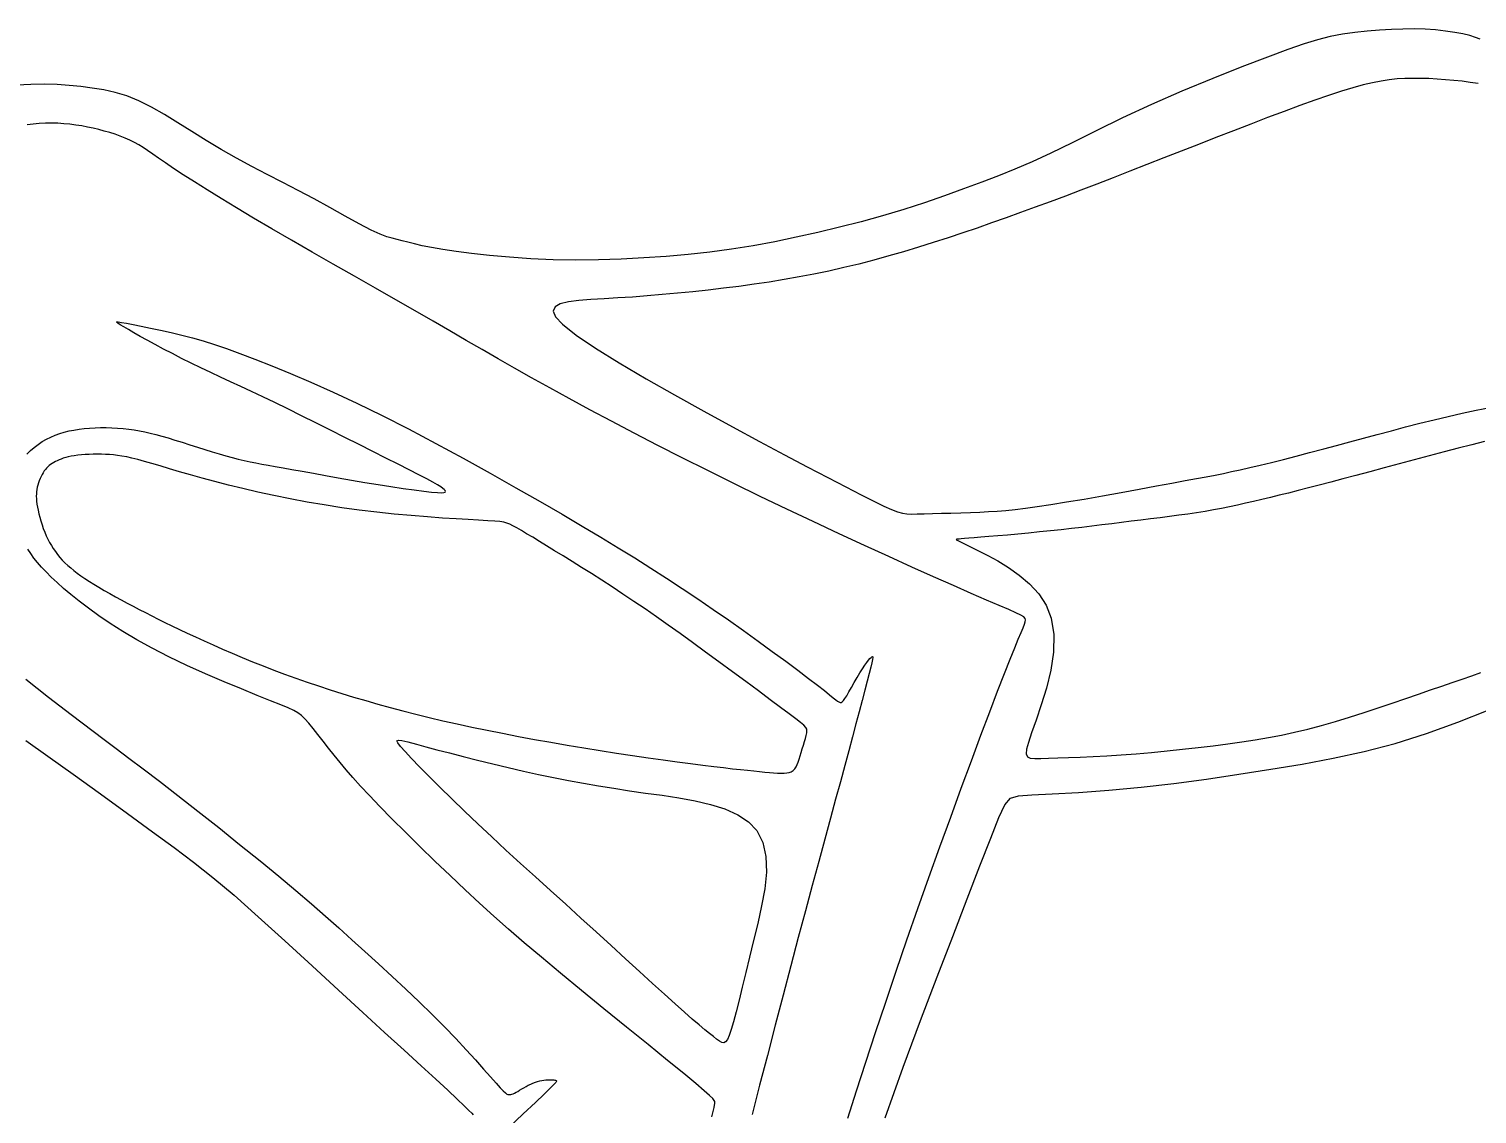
# Model space of a CAD drawing. Extents: x -10 to 143, y -5 to 105.
# Drawn here: x 37.73 to 65.93, y 38.76 to 59.9 of the extents above; entities that cross this region are included whole.
import ezdxf

# ---------------------------------------------------------------- set-up
doc = ezdxf.new("R2010")
doc.units = 0
doc.layers.add('1', color=7, linetype='CONTINUOUS')

msp = doc.modelspace()

# ---------------------------------------------------------------- linework, layer by layer
at = {"layer": '1', "color": 7, "linetype": 'CONTINUOUS'}
for points in [[(65.992, 59.7), (65.902, 59.731), (65.79, 59.765), (65.656, 59.798), (65.497, 59.829), (65.319, 59.855), (65.125, 59.876), (64.92, 59.89), (64.708, 59.896), (64.489, 59.894), (64.264, 59.886), (64.032, 59.872), (63.794, 59.853), (63.552, 59.827), (63.31, 59.792), (63.07, 59.746), (62.829, 59.686), (62.565, 59.605), (62.248, 59.494), (61.851, 59.346), (61.355, 59.155), (60.788, 58.93), (60.187, 58.682), (59.591, 58.423), (59.031, 58.163), (58.517, 57.913), (58.05, 57.681), (57.634, 57.478), (57.267, 57.309), (56.934, 57.165), (56.613, 57.037), (56.286, 56.912), (55.935, 56.781), (55.562, 56.646), (55.172, 56.511), (54.769, 56.381), (54.357, 56.257), (53.939, 56.142), (53.518, 56.034), (53.097, 55.932), (52.676, 55.838), (52.257, 55.751), (51.837, 55.673), (51.416, 55.606), (50.994, 55.549), (50.569, 55.503), (50.14, 55.466), (49.705, 55.436), (49.265, 55.413), (48.822, 55.399), (48.378, 55.394), (47.938, 55.401), (47.505, 55.42), (47.09, 55.449), (46.702, 55.484), (46.353, 55.523), (46.05, 55.562), (45.792, 55.601), (45.574, 55.639), (45.391, 55.675), (45.239, 55.71), (45.111, 55.743), (45.001, 55.772), (44.903, 55.797), (44.808, 55.82), (44.702, 55.85), (44.57, 55.899), (44.394, 55.98), (44.165, 56.101), (43.893, 56.252), (43.594, 56.42), (43.285, 56.59), (42.977, 56.751), (42.674, 56.906), (42.373, 57.06), (42.073, 57.217), (41.774, 57.38), (41.477, 57.55), (41.186, 57.722), (40.903, 57.896), (40.631, 58.067), (40.369, 58.229), (40.118, 58.375), (39.875, 58.497), (39.641, 58.59), (39.412, 58.658), (39.188, 58.708), (38.965, 58.745), (38.743, 58.774), (38.516, 58.796), (38.281, 58.811), (38.034, 58.819), (37.771, 58.817), (37.494, 58.8)], [(65.954, 58.834), (65.8, 58.856), (65.642, 58.876), (65.481, 58.893), (65.318, 58.908), (65.154, 58.92), (64.992, 58.928), (64.832, 58.933), (64.677, 58.933), (64.526, 58.93), (64.376, 58.921), (64.224, 58.905), (64.066, 58.881), (63.897, 58.849), (63.714, 58.805), (63.513, 58.751), (63.29, 58.683), (63.042, 58.601), (62.771, 58.507), (62.481, 58.403), (62.174, 58.289), (61.854, 58.169), (61.525, 58.042), (61.189, 57.912), (60.849, 57.78), (60.51, 57.647), (60.171, 57.515), (59.835, 57.383), (59.501, 57.253), (59.172, 57.125), (58.848, 56.999), (58.53, 56.876), (58.219, 56.757), (57.916, 56.642), (57.621, 56.531), (57.33, 56.423), (57.044, 56.318), (56.761, 56.216), (56.48, 56.117), (56.198, 56.019), (55.916, 55.923), (55.631, 55.828), (55.344, 55.736), (55.056, 55.645), (54.766, 55.558), (54.475, 55.474), (54.184, 55.393), (53.893, 55.318), (53.601, 55.247), (53.311, 55.181), (53.02, 55.121), (52.73, 55.065), (52.439, 55.014), (52.147, 54.967), (51.853, 54.923), (51.558, 54.883), (51.26, 54.845), (50.961, 54.81), (50.66, 54.778), (50.361, 54.749), (50.063, 54.722), (49.77, 54.697), (49.483, 54.675), (49.203, 54.656), (48.933, 54.639), (48.675, 54.624), (48.44, 54.606), (48.237, 54.58), (48.08, 54.541), (47.978, 54.483), (47.943, 54.401), (47.987, 54.29), (48.121, 54.144), (48.39, 53.93), (48.39, 53.93), (48.768, 53.676), (49.229, 53.39), (49.75, 53.083), (50.307, 52.767), (50.876, 52.452), (51.433, 52.148), (51.958, 51.864), (52.444, 51.604), (52.888, 51.368), (53.288, 51.158), (53.639, 50.976), (53.94, 50.822), (54.187, 50.698), (54.38, 50.604), (54.528, 50.536), (54.644, 50.492), (54.741, 50.465), (54.829, 50.452), (54.922, 50.449), (55.032, 50.451), (55.167, 50.454), (55.326, 50.458), (55.501, 50.463), (55.687, 50.468), (55.878, 50.475), (56.068, 50.481), (56.25, 50.488), (56.421, 50.496), (56.587, 50.506), (56.757, 50.519), (56.938, 50.536), (57.138, 50.56), (57.368, 50.592), (57.633, 50.632), (57.941, 50.683), (58.28, 50.741), (58.637, 50.804), (59, 50.87), (59.356, 50.934), (59.691, 50.996), (59.992, 51.051), (60.249, 51.099), (60.469, 51.139), (60.66, 51.175), (60.831, 51.208), (60.993, 51.241), (61.154, 51.275), (61.323, 51.312), (61.508, 51.355), (61.71, 51.402), (61.929, 51.455), (62.162, 51.513), (62.41, 51.577), (62.672, 51.644), (62.947, 51.717), (63.197, 51.784), (63.455, 51.854), (63.72, 51.926), (63.99, 51.999), (64.264, 52.072), (64.541, 52.144), (64.818, 52.215), (65.096, 52.284), (65.371, 52.349), (65.646, 52.411), (65.918, 52.469), (66.189, 52.523)], [(53.682, 38.681), (53.85, 39.217), (54.03, 39.775), (54.219, 40.352), (54.417, 40.944), (54.621, 41.546), (54.831, 42.155), (55.044, 42.764), (55.258, 43.369), (55.472, 43.965), (55.683, 44.548), (55.889, 45.11), (56.086, 45.643), (56.272, 46.14), (56.443, 46.594), (56.597, 46.996), (56.73, 47.34), (56.841, 47.62), (56.93, 47.842), (56.999, 48.013), (57.052, 48.141), (57.091, 48.235), (57.117, 48.301), (57.134, 48.349), (57.142, 48.386), (57.135, 48.416), (57.105, 48.446), (57.047, 48.481), (56.952, 48.526), (56.814, 48.587), (56.624, 48.668), (56.379, 48.774), (56.081, 48.904), (55.736, 49.055), (55.35, 49.227), (54.929, 49.415), (54.478, 49.619), (54.003, 49.836), (53.51, 50.065), (53.004, 50.302), (52.489, 50.545), (51.972, 50.793), (51.458, 51.044), (50.95, 51.294), (50.455, 51.541), (49.977, 51.785), (49.517, 52.023), (49.076, 52.255), (48.655, 52.479), (48.255, 52.696), (47.877, 52.904), (47.52, 53.103), (47.186, 53.292), (46.867, 53.474), (46.556, 53.652), (46.247, 53.831), (45.932, 54.014), (45.602, 54.205), (45.252, 54.406), (44.876, 54.621), (44.48, 54.847), (44.071, 55.08), (43.657, 55.315), (43.246, 55.55), (42.845, 55.781), (42.464, 56.002), (42.107, 56.212), (41.777, 56.409), (41.475, 56.593), (41.2, 56.762), (40.954, 56.917), (40.737, 57.056), (40.549, 57.179), (40.39, 57.286), (40.256, 57.378), (40.142, 57.458), (40.043, 57.526), (39.954, 57.586), (39.87, 57.639), (39.786, 57.686), (39.698, 57.73), (39.605, 57.771), (39.509, 57.809), (39.409, 57.844), (39.306, 57.877), (39.2, 57.907), (39.093, 57.936), (38.984, 57.962), (38.873, 57.986), (38.761, 58.007), (38.647, 58.025), (38.531, 58.04), (38.414, 58.051), (38.295, 58.058), (38.175, 58.06), (38.054, 58.058), (37.933, 58.052), (37.813, 58.041), (37.695, 58.027)], [(37.693, 51.616), (37.761, 51.683), (37.835, 51.746), (37.913, 51.805), (37.993, 51.858), (38.075, 51.906), (38.158, 51.948), (38.243, 51.984), (38.331, 52.015), (38.421, 52.043), (38.513, 52.066), (38.609, 52.085), (38.708, 52.101), (38.809, 52.114), (38.913, 52.123), (39.019, 52.129), (39.127, 52.132), (39.236, 52.132), (39.347, 52.129), (39.458, 52.122), (39.568, 52.113), (39.676, 52.101), (39.783, 52.087), (39.887, 52.07), (39.99, 52.049), (40.094, 52.025), (40.203, 51.998), (40.318, 51.966), (40.441, 51.93), (40.575, 51.889), (40.717, 51.845), (40.864, 51.799), (41.012, 51.752), (41.159, 51.706), (41.302, 51.662), (41.438, 51.621), (41.567, 51.584), (41.691, 51.55), (41.81, 51.519), (41.926, 51.491), (42.04, 51.465), (42.153, 51.443), (42.269, 51.421), (42.393, 51.399), (42.529, 51.376), (42.682, 51.35), (42.855, 51.319), (43.053, 51.283), (43.273, 51.243), (43.509, 51.2), (43.757, 51.155), (44.014, 51.109), (44.274, 51.064), (44.532, 51.022), (44.783, 50.982), (45.02, 50.947), (45.235, 50.917), (45.422, 50.893), (45.575, 50.876), (45.688, 50.866), (45.765, 50.864), (45.813, 50.868), (45.836, 50.876), (45.842, 50.889), (45.835, 50.905), (45.821, 50.924), (45.795, 50.947), (45.753, 50.977), (45.69, 51.017), (45.6, 51.068), (45.479, 51.133), (45.324, 51.214), (45.137, 51.31), (44.922, 51.418), (44.685, 51.537), (44.43, 51.665), (44.161, 51.8), (43.884, 51.94), (43.602, 52.083), (43.32, 52.225), (43.043, 52.364), (42.776, 52.497), (42.523, 52.62), (42.287, 52.733), (42.067, 52.836), (41.858, 52.932), (41.659, 53.023), (41.465, 53.113), (41.274, 53.202), (41.083, 53.293), (40.893, 53.386), (40.706, 53.479), (40.525, 53.572), (40.352, 53.662), (40.188, 53.749), (40.036, 53.832), (39.898, 53.908), (39.775, 53.978), (39.668, 54.04), (39.579, 54.092), (39.511, 54.134), (39.463, 54.164), (39.44, 54.183), (39.442, 54.191), (39.473, 54.191), (39.535, 54.181), (39.63, 54.163), (39.76, 54.139), (39.919, 54.108), (40.1, 54.071), (40.297, 54.029), (40.503, 53.982), (40.711, 53.932), (40.917, 53.878), (41.126, 53.819), (41.345, 53.751), (41.581, 53.671), (41.841, 53.578), (42.132, 53.467), (42.46, 53.338), (42.825, 53.188), (43.224, 53.017), (43.656, 52.824), (44.118, 52.608), (44.609, 52.368), (45.125, 52.105), (45.655, 51.824), (46.189, 51.535), (46.713, 51.245), (47.216, 50.961), (47.687, 50.692), (48.116, 50.444), (48.508, 50.214), (48.869, 49.998), (49.207, 49.793), (49.529, 49.594), (49.841, 49.396), (50.15, 49.197), (50.455, 48.997), (50.758, 48.794), (51.058, 48.59), (51.354, 48.385), (51.646, 48.18), (51.933, 47.975), (52.209, 47.774), (52.469, 47.583), (52.706, 47.406), (52.915, 47.248), (53.089, 47.115), (53.224, 47.009), (53.324, 46.929), (53.397, 46.871), (53.447, 46.831), (53.481, 46.804), (53.507, 46.788), (53.528, 46.78), (53.548, 46.78), (53.569, 46.792), (53.593, 46.816), (53.622, 46.855), (53.658, 46.911), (53.702, 46.984), (53.752, 47.071), (53.806, 47.165), (53.861, 47.262), (53.915, 47.354), (53.966, 47.436), (54.011, 47.505), (54.049, 47.559), (54.082, 47.601), (54.11, 47.632), (54.132, 47.653), (54.149, 47.667), (54.161, 47.674), (54.168, 47.67), (54.168, 47.652), (54.162, 47.614), (54.148, 47.552), (54.125, 47.463), (54.094, 47.342), (54.056, 47.193), (54.009, 47.016), (53.957, 46.817), (53.899, 46.598), (53.836, 46.361), (53.769, 46.109), (53.697, 45.839), (53.619, 45.549), (53.534, 45.236), (53.442, 44.894), (53.342, 44.523), (53.232, 44.119), (53.114, 43.682), (52.988, 43.216), (52.855, 42.72), (52.715, 42.198), (52.569, 41.65), (52.418, 41.079), (52.265, 40.495), (52.112, 39.906), (51.962, 39.323), (51.817, 38.756)], [(66.077, 51.86), (65.831, 51.799), (65.567, 51.731), (65.29, 51.659), (65.003, 51.582), (64.71, 51.504), (64.416, 51.425), (64.127, 51.347), (63.845, 51.271), (63.575, 51.199), (63.322, 51.132), (63.083, 51.069), (62.859, 51.011), (62.648, 50.956), (62.449, 50.906), (62.26, 50.858), (62.08, 50.813), (61.908, 50.771), (61.742, 50.731), (61.582, 50.693), (61.425, 50.657), (61.27, 50.622), (61.115, 50.589), (60.959, 50.558), (60.801, 50.529), (60.639, 50.501), (60.472, 50.474), (60.3, 50.448), (60.124, 50.424), (59.944, 50.4), (59.761, 50.376), (59.575, 50.353), (59.388, 50.33), (59.199, 50.307), (59.009, 50.283), (58.818, 50.26), (58.626, 50.236), (58.432, 50.212), (58.234, 50.189), (58.034, 50.165), (57.831, 50.143), (57.623, 50.12), (57.412, 50.099), (57.2, 50.078), (56.991, 50.059), (56.79, 50.04), (56.601, 50.024), (56.426, 50.009), (56.271, 49.996), (56.139, 49.985), (56.033, 49.977), (55.95, 49.97), (55.889, 49.965), (55.846, 49.962), (55.817, 49.959), (55.801, 49.957), (55.793, 49.955), (55.791, 49.952), (55.793, 49.949), (55.802, 49.942), (55.822, 49.931), (55.858, 49.913), (55.912, 49.885), (55.99, 49.846), (56.096, 49.794), (56.234, 49.726), (56.405, 49.64), (56.6, 49.534), (56.809, 49.409), (57.018, 49.261), (57.218, 49.089), (57.396, 48.893), (57.541, 48.671), (57.641, 48.42), (57.692, 48.101), (57.692, 48.101), (57.683, 47.758), (57.63, 47.406), (57.546, 47.059), (57.446, 46.731), (57.346, 46.437), (57.258, 46.19), (57.195, 46.002), (57.16, 45.867), (57.154, 45.777), (57.178, 45.723), (57.232, 45.696), (57.318, 45.688), (57.437, 45.689), (57.587, 45.693), (57.768, 45.698), (57.975, 45.705), (58.206, 45.714), (58.457, 45.725), (58.724, 45.74), (59.005, 45.759), (59.296, 45.781), (59.595, 45.807), (59.897, 45.836), (60.2, 45.868), (60.5, 45.902), (60.793, 45.937), (61.078, 45.974), (61.351, 46.013), (61.615, 46.053), (61.873, 46.097), (62.127, 46.145), (62.381, 46.199), (62.639, 46.26), (62.902, 46.329), (63.174, 46.407), (63.452, 46.492), (63.732, 46.582), (64.009, 46.674), (64.281, 46.767), (64.543, 46.857), (64.793, 46.943), (65.026, 47.023), (65.244, 47.098), (65.449, 47.168), (65.644, 47.235), (65.829, 47.3), (66.008, 47.364)], [(51.032, 38.708), (51.057, 38.815), (51.075, 38.889), (51.086, 38.939), (51.092, 38.971), (51.092, 38.992), (51.087, 39.008), (51.076, 39.029), (51.048, 39.063), (50.988, 39.122), (50.883, 39.216), (50.72, 39.355), (50.485, 39.55), (50.169, 39.808), (49.79, 40.115), (49.369, 40.456), (48.93, 40.813), (48.493, 41.169), (48.081, 41.507), (47.711, 41.815), (47.379, 42.097), (47.074, 42.361), (46.787, 42.616), (46.507, 42.87), (46.225, 43.132), (45.933, 43.407), (45.637, 43.69), (45.344, 43.974), (45.063, 44.251), (44.8, 44.513), (44.565, 44.752), (44.362, 44.964), (44.189, 45.15), (44.04, 45.317), (43.908, 45.469), (43.79, 45.612), (43.678, 45.751), (43.569, 45.889), (43.462, 46.024), (43.361, 46.152), (43.267, 46.27), (43.18, 46.374), (43.104, 46.46), (43.038, 46.526), (42.97, 46.578), (42.889, 46.625), (42.782, 46.675), (42.636, 46.735), (42.438, 46.813), (42.18, 46.916), (41.872, 47.041), (41.531, 47.183), (41.172, 47.338), (40.809, 47.501), (40.459, 47.668), (40.134, 47.835), (39.836, 47.999), (39.564, 48.161), (39.316, 48.318), (39.092, 48.469), (38.89, 48.613), (38.71, 48.75), (38.549, 48.879), (38.406, 49.001), (38.279, 49.115), (38.166, 49.222), (38.067, 49.322), (37.978, 49.416), (37.899, 49.505), (37.83, 49.592), (37.768, 49.678), (37.714, 49.765)], [(37.673, 47.23), (37.893, 47.057), (38.114, 46.884), (38.334, 46.713), (38.553, 46.544), (38.768, 46.38), (38.981, 46.219), (39.199, 46.057), (39.429, 45.885), (39.679, 45.697), (39.959, 45.486), (40.275, 45.243), (40.633, 44.966), (41.023, 44.662), (41.428, 44.341), (41.836, 44.015), (42.232, 43.696), (42.601, 43.393), (42.933, 43.115), (43.233, 42.859), (43.509, 42.618), (43.769, 42.387), (44.022, 42.158), (44.276, 41.927), (44.537, 41.688), (44.804, 41.443), (45.071, 41.194), (45.334, 40.946), (45.587, 40.7), (45.827, 40.461), (46.048, 40.231), (46.25, 40.015), (46.43, 39.816), (46.587, 39.639), (46.72, 39.487), (46.828, 39.364), (46.909, 39.274), (46.969, 39.212), (47.01, 39.173), (47.039, 39.152), (47.06, 39.143), (47.077, 39.141), (47.095, 39.142), (47.115, 39.145), (47.137, 39.151), (47.161, 39.159), (47.188, 39.171), (47.218, 39.186), (47.252, 39.205), (47.288, 39.227), (47.328, 39.251), (47.369, 39.276), (47.413, 39.301), (47.457, 39.324), (47.503, 39.346), (47.548, 39.365), (47.594, 39.382), (47.639, 39.396), (47.682, 39.408), (47.723, 39.417), (47.761, 39.424), (47.797, 39.428), (47.83, 39.431), (47.861, 39.432), (47.889, 39.432), (47.914, 39.431), (47.937, 39.429), (47.956, 39.427), (47.973, 39.424), (47.987, 39.42), (47.997, 39.415), (48.004, 39.409), (48.006, 39.4), (47.994, 39.38), (47.957, 39.339), (47.885, 39.266), (47.768, 39.152), (47.595, 38.987), (47.359, 38.764), (47.068, 38.491)], [(54.407, 38.691), (54.756, 39.674), (55.094, 40.586), (55.417, 41.434), (55.722, 42.223), (56.003, 42.952), (56.253, 43.6), (56.462, 44.138), (56.623, 44.539), (56.737, 44.787), (56.847, 44.914), (57.005, 44.963), (57.263, 44.979), (57.66, 44.997), (58.173, 45.027), (58.763, 45.069), (59.392, 45.127), (60.029, 45.2), (60.664, 45.285), (61.294, 45.379), (61.916, 45.478), (62.526, 45.58), (63.13, 45.692), (63.733, 45.823), (64.339, 45.981), (64.95, 46.173), (65.558, 46.392), (66.15, 46.628)], [(37.669, 46.035), (38.098, 45.733), (38.594, 45.38), (39.125, 44.998), (39.654, 44.615), (40.141, 44.261), (40.562, 43.954), (40.94, 43.668), (41.316, 43.37), (41.726, 43.024), (42.199, 42.606), (42.715, 42.136), (43.245, 41.648), (43.759, 41.174), (44.233, 40.739), (44.659, 40.35), (45.039, 40.004), (45.37, 39.702), (45.653, 39.443), (45.887, 39.226), (46.072, 39.052), (46.21, 38.923), (46.302, 38.835), (46.356, 38.781), (46.381, 38.75)]]:
    msp.add_lwpolyline(points, dxfattribs=at)
for points in [[(52.615, 45.454), (52.646, 45.485), (52.672, 45.523), (52.695, 45.568), (52.714, 45.619), (52.733, 45.676), (52.752, 45.738), (52.772, 45.805), (52.793, 45.876), (52.814, 45.947), (52.834, 46.016), (52.852, 46.08), (52.867, 46.138), (52.878, 46.187), (52.884, 46.226), (52.88, 46.26), (52.861, 46.294), (52.822, 46.334), (52.758, 46.388), (52.664, 46.46), (52.534, 46.556), (52.366, 46.682), (52.165, 46.832), (51.937, 47.002), (51.69, 47.185), (51.432, 47.377), (51.169, 47.571), (50.909, 47.761), (50.657, 47.944), (50.415, 48.119), (50.18, 48.286), (49.952, 48.446), (49.73, 48.6), (49.513, 48.748), (49.301, 48.89), (49.092, 49.028), (48.887, 49.16), (48.687, 49.288), (48.495, 49.409), (48.31, 49.524), (48.134, 49.633), (47.968, 49.735), (47.814, 49.829), (47.672, 49.916), (47.542, 49.995), (47.425, 50.065), (47.322, 50.125), (47.233, 50.177), (47.158, 50.218), (47.096, 50.25), (47.04, 50.273), (46.979, 50.289), (46.903, 50.301), (46.803, 50.311), (46.667, 50.319), (46.487, 50.329), (46.288, 50.34), (46.051, 50.353), (45.784, 50.37), (45.491, 50.391), (45.177, 50.417), (44.848, 50.447), (44.509, 50.482), (44.166, 50.524), (43.823, 50.572), (43.483, 50.625), (43.148, 50.682), (42.819, 50.744), (42.5, 50.809), (42.192, 50.875), (41.896, 50.943), (41.616, 51.012), (41.352, 51.08), (41.106, 51.147), (40.876, 51.212), (40.664, 51.273), (40.468, 51.331), (40.289, 51.385), (40.127, 51.433), (39.982, 51.474), (39.853, 51.509), (39.739, 51.537), (39.636, 51.56), (39.544, 51.577), (39.458, 51.59), (39.378, 51.6), (39.3, 51.606), (39.223, 51.61), (39.144, 51.613), (39.064, 51.613), (38.984, 51.613), (38.905, 51.61), (38.828, 51.606), (38.753, 51.601), (38.682, 51.594), (38.616, 51.585), (38.555, 51.574), (38.499, 51.563), (38.448, 51.55), (38.401, 51.535), (38.358, 51.52), (38.318, 51.504), (38.281, 51.487), (38.247, 51.47), (38.214, 51.452), (38.184, 51.434), (38.155, 51.414), (38.127, 51.393), (38.101, 51.37), (38.077, 51.345), (38.053, 51.318), (38.03, 51.288), (38.008, 51.254), (37.988, 51.218), (37.968, 51.18), (37.95, 51.14), (37.933, 51.098), (37.918, 51.056), (37.905, 51.013), (37.895, 50.969), (37.886, 50.927), (37.88, 50.883), (37.877, 50.839), (37.876, 50.794), (37.878, 50.746), (37.882, 50.696), (37.889, 50.642), (37.899, 50.583), (37.911, 50.521), (37.926, 50.454), (37.944, 50.385), (37.965, 50.313), (37.987, 50.241), (38.012, 50.169), (38.039, 50.097), (38.068, 50.027), (38.1, 49.96), (38.133, 49.896), (38.169, 49.834), (38.206, 49.774), (38.247, 49.716), (38.289, 49.66), (38.335, 49.605), (38.382, 49.552), (38.433, 49.5), (38.487, 49.449), (38.545, 49.398), (38.607, 49.347), (38.674, 49.296), (38.746, 49.244), (38.824, 49.191), (38.909, 49.136), (38.999, 49.08), (39.096, 49.021), (39.198, 48.962), (39.305, 48.901), (39.415, 48.839), (39.529, 48.777), (39.644, 48.715), (39.762, 48.653), (39.88, 48.591), (40, 48.529), (40.123, 48.466), (40.25, 48.403), (40.381, 48.338), (40.518, 48.271), (40.662, 48.202), (40.814, 48.131), (40.974, 48.056), (41.143, 47.979), (41.318, 47.899), (41.501, 47.818), (41.691, 47.736), (41.886, 47.654), (42.086, 47.572), (42.291, 47.49), (42.499, 47.409), (42.712, 47.33), (42.928, 47.252), (43.148, 47.175), (43.371, 47.1), (43.596, 47.026), (43.825, 46.954), (44.056, 46.883), (44.29, 46.814), (44.527, 46.746), (44.768, 46.68), (45.014, 46.614), (45.267, 46.55), (45.527, 46.486), (45.795, 46.423), (46.072, 46.361), (46.358, 46.299), (46.653, 46.238), (46.956, 46.178), (47.264, 46.118), (47.578, 46.06), (47.896, 46.003), (48.216, 45.948), (48.537, 45.894), (48.858, 45.843), (49.176, 45.794), (49.488, 45.747), (49.791, 45.703), (50.082, 45.662), (50.358, 45.624), (50.616, 45.59), (50.854, 45.559), (51.068, 45.532), (51.261, 45.509), (51.433, 45.489), (51.587, 45.472), (51.725, 45.458), (51.848, 45.445), (51.96, 45.434), (52.06, 45.424), (52.152, 45.415), (52.235, 45.408), (52.31, 45.403), (52.378, 45.4), (52.438, 45.401), (52.491, 45.406), (52.537, 45.416), (52.577, 45.43), (52.615, 45.454)], [(52.027, 44.052), (52.085, 43.779), (52.093, 43.476), (52.061, 43.152), (52.001, 42.816), (51.924, 42.477), (51.842, 42.142), (51.763, 41.821), (51.69, 41.518), (51.623, 41.236), (51.561, 40.981), (51.505, 40.755), (51.454, 40.562), (51.41, 40.408), (51.37, 40.293), (51.334, 40.216), (51.3, 40.17), (51.264, 40.153), (51.224, 40.159), (51.179, 40.183), (51.125, 40.221), (51.062, 40.27), (50.985, 40.331), (50.892, 40.406), (50.782, 40.499), (50.65, 40.612), (50.496, 40.747), (50.315, 40.908), (50.107, 41.096), (49.874, 41.308), (49.621, 41.54), (49.351, 41.787), (49.068, 42.045), (48.777, 42.311), (48.482, 42.58), (48.185, 42.849), (47.89, 43.116), (47.596, 43.381), (47.307, 43.644), (47.022, 43.904), (46.745, 44.16), (46.475, 44.413), (46.214, 44.662), (45.967, 44.901), (45.737, 45.128), (45.527, 45.338), (45.341, 45.527), (45.184, 45.689), (45.057, 45.822), (44.966, 45.922), (44.913, 45.99), (44.898, 46.03), (44.926, 46.045), (44.997, 46.037), (45.113, 46.01), (45.278, 45.967), (45.462, 45.917), (45.678, 45.859), (45.922, 45.795), (46.188, 45.726), (46.47, 45.654), (46.763, 45.581), (47.062, 45.509), (47.362, 45.44), (47.657, 45.376), (47.949, 45.316), (48.24, 45.259), (48.531, 45.206), (48.825, 45.155), (49.123, 45.107), (49.428, 45.06), (49.741, 45.015), (50.063, 44.97), (50.387, 44.921), (50.704, 44.863), (51.007, 44.792), (51.287, 44.704), (51.536, 44.593), (51.745, 44.456), (51.907, 44.287), (52.027, 44.052)]]:
    msp.add_lwpolyline(points, close=True, dxfattribs=at)

doc.saveas('drawing.dxf')
